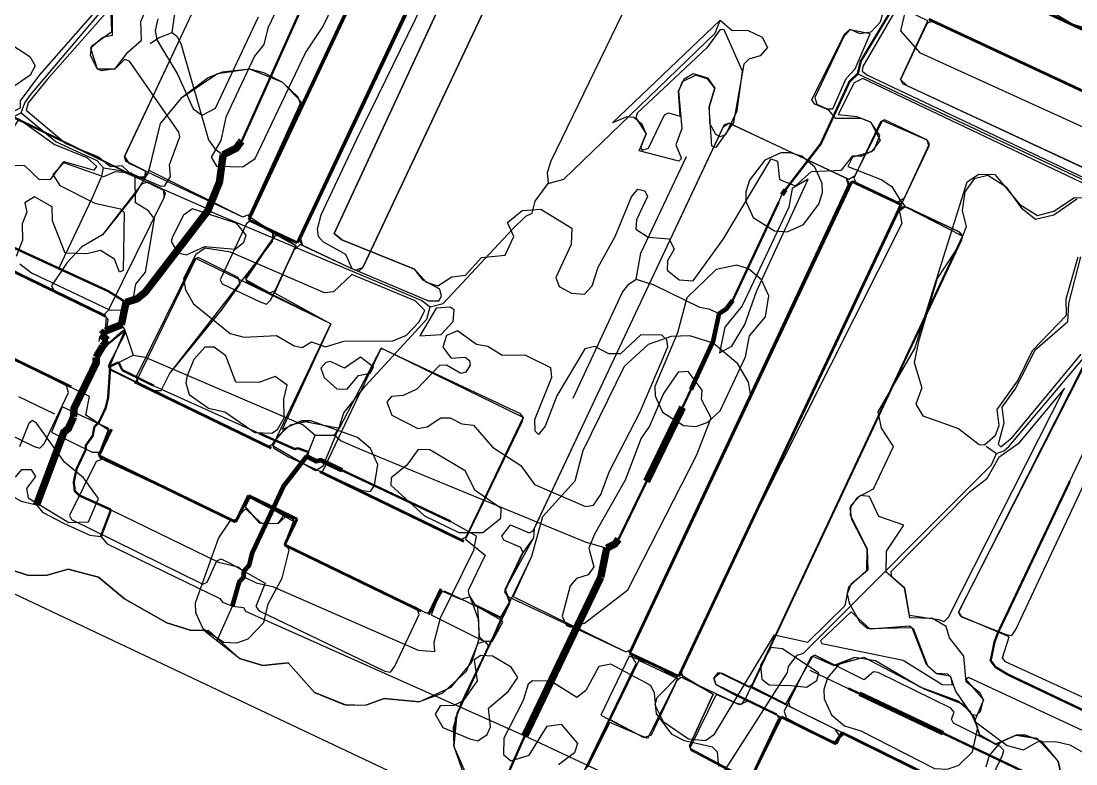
# Model space of a CAD drawing. Extents: x 1765 to 2708, y -3066 to -2278.
# Drawn here: x 2212.9 to 2440.3, y -2972.7 to -2812.7 of the extents above; entities that cross this region are included whole.
import ezdxf

# ---------------------------------------------------------------- set-up
doc = ezdxf.new("R2010")
doc.units = 0
for name, color, linetype in [('AN_AVTO_ODIN', 4, 'CONTINUOUS'), ('AN_FASAD_BEZ_PODEZDA', 2, 'CONTINUOUS'), ('AN_FASAD_S_PODEZDOM', 3, 'CONTINUOUS'), ('AN_FASAD_TOREC', 40, 'CONTINUOUS'), ('AN_KONKURENCIYA', 6, 'CONTINUOUS'), ('AN_KONTROL_CHAST', 2, 'CONTINUOUS'), ('AN_KONTROL_DA', 3, 'CONTINUOUS'), ('AN_KONTROL_NET', 1, 'CONTINUOUS'), ('AN_OSI_DOROZHKA', 1, 'CONTINUOUS'), ('AN_OSI_LESTNICA', 6, 'CONTINUOUS'), ('AN_OSI_PROEZD', 8, 'CONTINUOUS'), ('AN_OSI_TROTUAR', 30, 'CONTINUOUS'), ('AN_PESH_NIZKAYA', 2, 'CONTINUOUS'), ('AN_PESH_ODIN', 4, 'CONTINUOUS'), ('AN_PESH_VYSOKAYA', 1, 'CONTINUOUS'), ('AN_ZONA_AP', 5, 'CONTINUOUS'), ('AN_ZONA_AZH', 3, 'CONTINUOUS'), ('AN_ZONA_PP', 4, 'CONTINUOUS'), ('AN_ZONA_PZH', 2, 'CONTINUOUS'), ('AN_ZONA_PZH_TORCY', 40, 'CONTINUOUS'), ('ZEL_DEREVYA_ISPR', 94, 'CONTINUOUS'), ('ZEL_TRAVA_ISPR', 82, 'CONTINUOUS')]:
    doc.layers.add(name, color=color, linetype=linetype)

msp = doc.modelspace()

# ---------------------------------------------------------------- linework, layer by layer
at = {"layer": 'AN_AVTO_ODIN', "const_width": 0.5}
for points in [[(2260.493, -2838.53), (2277.867, -2799.835)], [(2256.456, -2841.519), (2259.326, -2840.056), (2260.2, -2838.836)], [(2260.2, -2838.836), (2260.493, -2838.53)], [(2253.306, -2853.193), (2255.681, -2847.339), (2256.456, -2841.519)], [(2253.213, -2853.495), (2253.306, -2853.193)], [(2366.29, -2872.863), (2376.237, -2851.637)], [(2235.531, -2873.287), (2237.916, -2872.535), (2239.686, -2871.096), (2253.213, -2853.495)], [(2203.683, -2857.967), (2221.066, -2865.996)], [(2221.066, -2865.996), (2231.677, -2870.869), (2235.531, -2873.287)], [(2363.351, -2875.728), (2364.929, -2874.694), (2366.29, -2872.863)], [(2357.3, -2892.067), (2362.078, -2881.659), (2363.351, -2875.728)], [(2355.482, -2895.909), (2357.3, -2892.067)], [(2347.723, -2911.885), (2355.482, -2895.909)], [(2341.689, -2924.321), (2347.723, -2911.885)], [(2463.858, -2970.908), (2458.113, -2968.931), (2425.663, -2953.523), (2422.926, -2951.882), (2421.896, -2950.503), (2422.71, -2946.483), (2423.466, -2944.466), (2438.969, -2911.814)], [(2339.129, -2926.278), (2340.91, -2925.339), (2341.689, -2924.321)], [(2337.863, -2932.508), (2339.129, -2926.278)], [(2321.493, -2966.68), (2337.863, -2932.508)], [(2391.209, -2956.469), (2393.635, -2957.617)], [(2393.635, -2957.617), (2411.628, -2966.133)], [(2317.676, -2975.267), (2321.493, -2966.68)], [(2411.628, -2966.133), (2428.713, -2974.268)]]:
    msp.add_lwpolyline(points, dxfattribs=at)
at = {"layer": 'AN_FASAD_BEZ_PODEZDA', "const_width": 0.6}
for points in [[(2272.427, -2860.456), (2320.309, -2758.858)], [(2408.528, -2812.284), (2469.954, -2840.912)], [(2354.642, -2953.886), (2402.575, -2852.217)], [(2205.455, -2882.639), (2223.757, -2891.531)], [(2229.667, -2906.337), (2242.553, -2912.577)], [(2242.553, -2912.577), (2247.705, -2915.072)], [(2247.705, -2915.072), (2259.152, -2920.615)], [(2261.919, -2914.901), (2272.407, -2919.981)], [(2269.707, -2925.553), (2293.975, -2937.311)], [(2293.975, -2937.311), (2299.127, -2939.807)], [(2388.592, -2968.444), (2376.755, -2962.611)], [(2395.508, -2968.809), (2389.799, -2965.995)], [(2402.223, -2972.118), (2395.508, -2968.809)], [(2407.623, -2974.779), (2402.223, -2972.118)]]:
    msp.add_lwpolyline(points, dxfattribs=at)
at = {"layer": 'AN_FASAD_S_PODEZDOM', "const_width": 0.6}
for points in [[(2285.388, -2805.921), (2278.364, -2820.823)], [(2442.725, -2814.976), (2428.759, -2808.468)], [(2278.364, -2820.823), (2277.087, -2823.533)], [(2277.087, -2823.533), (2275.809, -2826.244)], [(2275.809, -2826.244), (2268.807, -2841.099)], [(2268.807, -2841.099), (2267.53, -2843.808)], [(2267.53, -2843.808), (2266.252, -2846.52)], [(2266.252, -2846.52), (2262, -2855.541)], [(2391.996, -2847.229), (2389.55, -2852.418)], [(2389.55, -2852.418), (2387.981, -2855.746)], [(2387.981, -2855.746), (2386.54, -2858.803)], [(2386.54, -2858.803), (2379.825, -2873.045)], [(2228.291, -2874.89), (2203.547, -2862.867)], [(2379.825, -2873.045), (2378.325, -2876.228)], [(2231.165, -2876.286), (2228.291, -2874.89)], [(2378.325, -2876.228), (2376.815, -2879.43)], [(2376.815, -2879.43), (2370.198, -2893.466)], [(2245.122, -2894.174), (2237.375, -2890.422)], [(2260.278, -2901.514), (2245.122, -2894.174)], [(2370.198, -2893.466), (2368.652, -2896.746)], [(2368.652, -2896.746), (2367.188, -2899.851)], [(2367.188, -2899.851), (2360.655, -2913.709)], [(2266.86, -2904.702), (2260.278, -2901.514)], [(2285.096, -2913.533), (2277.348, -2909.781)], [(2300.613, -2921.048), (2285.096, -2913.533)], [(2360.655, -2913.709), (2359.15, -2916.902)], [(2359.15, -2916.902), (2357.645, -2920.094)], [(2308.361, -2924.8), (2300.613, -2921.048)], [(2357.645, -2920.094), (2351.294, -2933.566)], [(2351.294, -2933.566), (2349.727, -2936.89)], [(2349.727, -2936.89), (2348.284, -2939.951)], [(2348.284, -2939.951), (2344.065, -2948.9)], [(2389.799, -2965.995), (2388.592, -2968.444)]]:
    msp.add_lwpolyline(points, dxfattribs=at)
at = {"layer": 'AN_FASAD_TOREC', "const_width": 0.6}
for points in [[(2402.575, -2852.217), (2391.996, -2847.229)], [(2262, -2855.541), (2272.427, -2860.456)], [(2232.435, -2900.62), (2229.667, -2906.337)], [(2259.152, -2920.615), (2261.919, -2914.901)], [(2272.407, -2919.981), (2269.707, -2925.553)], [(2300.718, -2940.578), (2303.419, -2935.003)], [(2344.065, -2948.9), (2354.642, -2953.886)], [(2376.755, -2962.611), (2370.052, -2976.214)]]:
    msp.add_lwpolyline(points, dxfattribs=at)
at = {"layer": 'AN_KONKURENCIYA'}
for points in [[(2260.667, -2854.856), (2262.323, -2854.32), (2273.326, -2831.07), (2272.616, -2829.084), (2269.296, -2825.904), (2262.231, -2823.055), (2255.248, -2824.04), (2247.36, -2829.38), (2242.889, -2834.729), (2240.439, -2844.787)], [(2229.597, -2875.537), (2230.856, -2875.927), (2231.753, -2874.99), (2243.735, -2850.719), (2244.047, -2849.712), (2243.277, -2848.811), (2240.245, -2847.376), (2238.837, -2847.823), (2230.485, -2858.759), (2226.039, -2861.357), (2222.859, -2864.677), (2219.467, -2869.753), (2220.248, -2871.154)], [(2241.465, -2892.29), (2243.09, -2892.255), (2244.89, -2888.714), (2256.099, -2874.965), (2260.147, -2869.374), (2259.699, -2867.967), (2251.102, -2863.65), (2250.236, -2864.086), (2237.733, -2889.369), (2238.181, -2890.777)], [(2343.235, -2948.622), (2344.391, -2948.096), (2370.225, -2893.51), (2369.661, -2890.52), (2367.407, -2886.567), (2362.058, -2882.097), (2357.022, -2880.538), (2353.022, -2880.625), (2348.057, -2882.399), (2342.906, -2887.096), (2333.961, -2905.299), (2332.268, -2911.839), (2325.263, -2919.494), (2322.947, -2928.049), (2318.963, -2936.639)]]:
    msp.add_lwpolyline(points, close=True, dxfattribs=at)
at = {"layer": 'AN_KONTROL_CHAST'}
for points in [[(2284.927, -2866.338), (2286.583, -2865.802), (2333.458, -2766.237), (2333.01, -2764.83), (2321.891, -2759.567), (2320.886, -2759.38), (2319.994, -2760.525), (2272.911, -2860.094), (2273.556, -2860.997)], [(2462.754, -2853.991), (2464.399, -2852.955), (2469.662, -2841.835), (2469.473, -2840.839), (2409.584, -2812.701), (2408.177, -2813.148), (2402.435, -2825.279), (2402.871, -2826.145)], [(2401.675, -2851.809), (2403.32, -2850.773), (2408.738, -2839.15), (2408.135, -2838.246), (2399.037, -2833.94), (2398.171, -2834.375), (2392.389, -2846.507), (2392.824, -2847.373)], [(2368.83, -2975.583), (2369.589, -2975.942), (2370.486, -2975.047), (2376.227, -2962.917), (2375.792, -2962.05), (2362.646, -2955.623), (2362.199, -2954.215), (2363.592, -2953.101), (2369.661, -2956.138), (2370.565, -2955.535), (2415.838, -2859.007), (2403.445, -2852.688), (2402.051, -2853.802), (2354.968, -2953.371), (2362.108, -2957.719), (2357.012, -2968.835), (2357.325, -2969.828)], [(2266.524, -2871.238), (2267.68, -2870.712), (2272.183, -2861.11), (2268.505, -2858.772), (2267.512, -2859.085), (2261.292, -2868.349)], [(2425.196, -2944.85), (2426.452, -2945.073), (2427.341, -2943.803), (2458.625, -2877.092), (2459.492, -2876.657), (2484.759, -2888.45), (2485.625, -2888.015), (2488.538, -2881.949), (2488.102, -2881.083), (2455.71, -2863.732), (2453.706, -2863.566), (2414.921, -2940.069), (2415.609, -2941.055)], [(2276.356, -2909.545), (2278.001, -2908.509), (2281.173, -2900.937), (2275.374, -2898.811), (2270.891, -2899.742), (2268.193, -2902.218), (2267.237, -2904.239)], [(2264.218, -2920.813), (2268.349, -2920.974), (2269.561, -2919.197), (2262.226, -2915.437), (2261.184, -2917.377)], [(2312.668, -2946.28), (2314.293, -2946.245), (2316.238, -2941.701), (2311.259, -2938.932), (2311.647, -2945.302)], [(2347.135, -2967.047), (2348.791, -2966.511), (2354.49, -2954.381), (2346.026, -2950.479), (2339.881, -2963.202)], [(2432.74, -2987.209), (2436.185, -2982.632), (2437.388, -2976.603), (2436.458, -2972.121), (2432.949, -2967.944), (2429.416, -2966.52), (2427.416, -2966.563), (2422.956, -2968.494), (2419.494, -2966.484), (2418.241, -2962.509), (2415.764, -2959.811), (2406.681, -2956.172), (2397.054, -2950.544), (2392.536, -2949.807), (2388.072, -2951.571), (2384.021, -2949.324), (2383.155, -2949.76), (2378.319, -2959.369), (2378.632, -2960.363)]]:
    msp.add_lwpolyline(points, close=True, dxfattribs=at)
at = {"layer": 'AN_KONTROL_DA'}
for points in [[(2282.081, -2742.334), (2235.207, -2841.899), (2235.52, -2842.892), (2239.691, -2844.928), (2239.596, -2846.306), (2237.719, -2846.263), (2171.992, -2814.166)], [(2158.805, -2840.548), (2230.86, -2876.094), (2231.63, -2876.994), (2230.759, -2883.016), (2234.931, -2879.299), (2235.32, -2879.916), (2231.679, -2886.998), (2232.115, -2887.864), (2266.237, -2904.261), (2267.393, -2903.736), (2279.676, -2877.957), (2261.594, -2868.843), (2261.448, -2867.845), (2267.431, -2859.212), (2266.987, -2857.971), (2262.436, -2855.693), (2262, -2854.827), (2309.353, -2754.252)], [(2209.525, -2930.583), (2214.562, -2932.142), (2218.562, -2932.055), (2223.037, -2930.791), (2229.577, -2932.484), (2235.182, -2937.199), (2244.297, -2942.338), (2249.334, -2943.897), (2253.338, -2943.977), (2259.971, -2950.004), (2265.007, -2951.562), (2270.497, -2950.943), (2276.138, -2957.325), (2282.447, -2959.94), (2287.203, -2960.088), (2291.175, -2958.668), (2298.693, -2959.339), (2305.629, -2956.188), (2310.099, -2950.838), (2311.657, -2945.802), (2311.571, -2941.802), (2309.71, -2936.714), (2307.722, -2937.299), (2303.682, -2935.552), (2301.152, -2940.026), (2300.283, -2940.295), (2270.46, -2926.098), (2269.857, -2925.194), (2271.927, -2920.647), (2271.324, -2919.743), (2269.82, -2919.608), (2268.349, -2920.974), (2264.848, -2921.05), (2261.276, -2917.792), (2258.83, -2920.346), (2230.025, -2906.919), (2229.589, -2906.053), (2231.982, -2900.999), (2226.906, -2897.607), (2227.653, -2893.589), (2193.353, -2876.696)]]:
    msp.add_lwpolyline(points, dxfattribs=at)
for points in [[(2474.236, -2829.73), (2475.392, -2829.205), (2481.133, -2817.075), (2478.756, -2815.125), (2478.735, -2814.125), (2480.581, -2810.833), (2483.099, -2811.613), (2484.003, -2811.01), (2486.874, -2804.944), (2486.906, -2802.568), (2426.27, -2774.612), (2413.907, -2800.518), (2414.22, -2801.512)], [(2318.936, -2981.664), (2323.691, -2981.811), (2328.656, -2980.036), (2335.097, -2973.31), (2345.456, -2951.075), (2344.068, -2948.604), (2391.254, -2848.032), (2390.807, -2846.624), (2365.536, -2834.664), (2364.139, -2835.611), (2323.484, -2922.034), (2323.36, -2924.038), (2317.264, -2935.175), (2318.162, -2938.157), (2306.836, -2961.914), (2306.154, -2968.933), (2307.929, -2973.897), (2312.626, -2979.048)], [(2307.693, -2924.376), (2308.849, -2923.851), (2321.132, -2898.072), (2290.543, -2883.142), (2277.7, -2910.017)], [(2387.169, -2967.683), (2388.425, -2967.906), (2389.315, -2966.636), (2388.367, -2965.239), (2364.096, -2953.257), (2363.092, -2953.112), (2362.199, -2954.215), (2362.646, -2955.623), (2366.19, -2957.547)]]:
    msp.add_lwpolyline(points, close=True, dxfattribs=at)
at = {"layer": 'AN_KONTROL_NET'}
for points in [[(2207.383, -2831.411), (2238.73, -2846.742), (2239.96, -2845.798), (2239.691, -2844.928), (2235.52, -2842.892), (2235.207, -2841.899), (2282.485, -2741.7)], [(2333.458, -2766.237), (2286.583, -2865.802), (2285.683, -2866.571), (2284.676, -2866.26), (2273.052, -2860.841), (2271.663, -2862.122), (2267.524, -2871.216), (2279.676, -2877.957), (2269.161, -2900.696), (2273.374, -2898.854), (2281.537, -2900.429), (2290.543, -2883.142), (2320.362, -2897.172), (2321.132, -2898.072), (2320.82, -2899.08), (2308.693, -2924.355), (2312.935, -2927.765), (2309.264, -2935.348), (2309.452, -2936.345), (2310.62, -2938.32), (2316.309, -2941.116), (2318.318, -2937.654), (2317.264, -2935.175), (2321.092, -2927.088), (2320.612, -2926.098), (2316.951, -2924.552), (2316.516, -2923.685), (2318.38, -2921.227), (2322.42, -2922.974), (2323.286, -2922.539), (2364.542, -2834.977), (2365.536, -2834.664), (2391.311, -2846.78), (2392.711, -2845.999), (2398.541, -2834.117), (2408.135, -2838.246), (2408.582, -2839.653), (2402.841, -2851.784), (2403.445, -2852.688), (2415.068, -2858.106), (2415.838, -2859.007), (2415.526, -2860.014), (2370.409, -2956.039), (2377.744, -2959.799), (2383.525, -2949.502), (2388.072, -2951.571), (2394.536, -2949.764), (2407.692, -2956.65), (2415.764, -2959.811), (2418.241, -2962.509), (2419.494, -2966.484), (2422.956, -2968.494), (2427.416, -2966.563), (2431.935, -2967.299), (2436.458, -2972.121), (2437.388, -2976.603)], [(2463.006, -2854.069), (2403.883, -2826.665), (2402.435, -2825.279), (2408.332, -2812.645), (2396.45, -2806.815), (2395.17, -2805.425), (2400.206, -2795.394), (2413.459, -2801.028), (2426.764, -2774.31), (2486.906, -2802.568)], [(2047.891, -2858.828), (2317.281, -2986.118), (2381.436, -3014.915), (2485.336, -3065.614)], [(2309.305, -2975.868), (2306.154, -2968.933), (2306.524, -2962.922), (2313.378, -2948.266), (2313.69, -2947.259), (2312.92, -2946.358), (2311.346, -2946.809), (2308.808, -2952.867), (2303.657, -2957.564), (2298.693, -2959.339), (2291.175, -2958.668), (2287.203, -2960.088), (2283.203, -2960.174), (2276.138, -2957.325), (2270.497, -2950.943), (2265.007, -2951.562), (2259.971, -2950.004), (2252.337, -2943.999), (2249.334, -2943.897), (2244.297, -2942.338), (2235.182, -2937.199), (2229.577, -2932.484), (2223.037, -2930.791), (2218.562, -2932.055), (2214.562, -2932.142), (2209.525, -2930.583)], [(2369.852, -2976.561), (2357.325, -2969.828), (2357.012, -2968.835), (2362.108, -2957.719), (2356.117, -2954.43), (2355.11, -2954.118), (2354.209, -2954.888), (2347.89, -2967.281), (2339.81, -2963.787), (2335.097, -2973.31)]]:
    msp.add_lwpolyline(points, dxfattribs=at)
msp.add_lwpolyline([(2460.947, -2967.173), (2425.074, -2950.772), (2424.471, -2949.868), (2425.874, -2945.335), (2415.357, -2940.935), (2414.921, -2940.069), (2454.2, -2863.264), (2488.102, -2881.083), (2488.538, -2881.949), (2485.678, -2888.514), (2495.872, -2893.38), (2496.475, -2894.284), (2462.84, -2966.048), (2461.951, -2967.318)], close=True, dxfattribs=at)
at = {"layer": 'AN_OSI_DOROZHKA'}
for points in [[(2349.27, -2770.477), (2348.292, -2771.499), (2347.726, -2773.112), (2347.14, -2801.54), (2327.123, -2842.893), (2326.274, -2845.313), (2326.526, -2847.709)], [(2212.937, -2832.454), (2213.692, -2830.336), (2215.053, -2828.506), (2246.858, -2790.9), (2247.732, -2789.68), (2248.267, -2786.667)], [(2393.25, -2824.056), (2393.892, -2821.34), (2410.312, -2794.071), (2411.06, -2791.654)], [(2326.526, -2847.709), (2329.907, -2846.735), (2362.545, -2815.314), (2363.489, -2812.692)], [(2377.681, -2849.005), (2385.272, -2839.136), (2391.485, -2825.694), (2393.25, -2824.056)], [(2393.25, -2824.056), (2454.1, -2852.656), (2457.541, -2854.483), (2458.48, -2856.264)], [(2193.894, -2854.076), (2196.745, -2851.714), (2205.899, -2840.11), (2209.332, -2836.934), (2209.306, -2835.734), (2211.65, -2833.082), (2212.937, -2832.454)], [(2212.937, -2832.454), (2220.476, -2838.694), (2229.267, -2842.707), (2230.702, -2844.276)], [(2221.066, -2865.996), (2228.34, -2850.731), (2230.341, -2846.085), (2230.702, -2844.276)], [(2301.087, -2874.272), (2303.872, -2873.512), (2318.933, -2857.478), (2321.675, -2854.717), (2323.062, -2854.087), (2323.706, -2851.472), (2326.526, -2847.709)], [(2376.905, -2850.122), (2377.681, -2849.005)], [(2253.213, -2853.495), (2299.256, -2872.911), (2301.087, -2874.272)], [(2423.132, -2905.853), (2424.722, -2905.318), (2425.9, -2904.292), (2441.899, -2885.337), (2454.051, -2859.661), (2457.319, -2858.09), (2458.48, -2856.264)], [(2287.147, -2891.282), (2300.343, -2876.889), (2301.087, -2874.272)], [(2230.28, -2880.304), (2231.506, -2881.478)], [(2229.083, -2885.133), (2230.532, -2882.7)], [(2233.91, -2886.229), (2234.746, -2887.912)], [(2216.263, -2916.926), (2222.129, -2901.291), (2223.111, -2900.47), (2224.258, -2897.944)], [(2272.529, -2904.705), (2274.848, -2905.555)], [(2420.898, -2904.3), (2423.132, -2905.853)], [(2274.468, -2906.464), (2276.492, -2907.521), (2277.487, -2907.299), (2282.137, -2909.5)], [(2359.075, -2983.477), (2360.513, -2980.544), (2378.128, -2953.05), (2378.3, -2951.745), (2380.148, -2949.304), (2381.54, -2948.874), (2422.084, -2908.277), (2423.132, -2905.853)], [(2282.137, -2909.5), (2305.487, -2920.501)], [(2207.455, -2912.114), (2207.668, -2912.71), (2209.298, -2914.075), (2212.944, -2916.097), (2216.263, -2916.926)], [(2216.263, -2916.926), (2217.498, -2918.5), (2222.052, -2920.903), (2227.711, -2923.482), (2230.117, -2923.73)], [(2230.117, -2923.73), (2232.294, -2917.98)], [(2298.483, -2948.267), (2302.09, -2948.489), (2301.947, -2946.491), (2303.334, -2941.259), (2310.524, -2926.696), (2311.059, -2923.683), (2305.487, -2920.501)], [(2230.117, -2923.73), (2231.452, -2925.302), (2255.719, -2937.085), (2256.337, -2937.872), (2258.456, -2938.726)], [(2258.456, -2938.726), (2260.865, -2939.075), (2261.282, -2939.866), (2321.493, -2966.68)], [(2321.493, -2966.68), (2355.455, -2982.655), (2359.075, -2983.477)]]:
    msp.add_lwpolyline(points, dxfattribs=at)
at = {"layer": 'AN_OSI_LESTNICA'}
msp.add_lwpolyline([(2230.702, -2844.276), (2234.317, -2844.899), (2253.306, -2853.193)], dxfattribs=at)
at = {"layer": 'AN_OSI_PROEZD'}
for points in [[(2260.493, -2838.53), (2277.867, -2799.835)], [(2245.481, -2815.142), (2246.264, -2809.722)], [(2240.73, -2817.546), (2242.504, -2816.307), (2245.481, -2815.142)], [(2245.481, -2815.142), (2246.498, -2815.92), (2247.332, -2817.503), (2253.284, -2838.286), (2254.728, -2840.255), (2256.456, -2841.519)], [(2256.456, -2841.519), (2259.326, -2840.056), (2260.2, -2838.836)], [(2260.2, -2838.836), (2260.493, -2838.53)], [(2253.306, -2853.193), (2255.681, -2847.339), (2256.456, -2841.519)], [(2345.481, -2868.31), (2346.46, -2862.686), (2356.316, -2841.862)], [(2376.237, -2851.637), (2376.905, -2850.122)], [(2366.29, -2872.863), (2376.237, -2851.637)], [(2235.531, -2873.287), (2237.916, -2872.535), (2239.686, -2871.096), (2253.213, -2853.495)], [(2253.213, -2853.495), (2253.306, -2853.193)], [(2203.683, -2857.967), (2221.066, -2865.996)], [(2221.066, -2865.996), (2231.677, -2870.869), (2235.531, -2873.287)], [(2331.927, -2893.916), (2342.539, -2871.075), (2343.903, -2869.345), (2345.481, -2868.31)], [(2345.481, -2868.31), (2349.309, -2869.528), (2359.118, -2874.319), (2361.127, -2874.676), (2363.351, -2875.728)], [(2234.535, -2878.111), (2235.531, -2873.287)], [(2363.351, -2875.728), (2364.929, -2874.694), (2366.29, -2872.863)], [(2438.969, -2911.814), (2455.142, -2877.747), (2457.256, -2873.699), (2458.534, -2872.671), (2462.55, -2873.285), (2497.123, -2889.747), (2501.66, -2891.35)], [(2357.3, -2892.067), (2362.078, -2881.659), (2363.351, -2875.728)], [(2231.063, -2879.487), (2234.535, -2878.111)], [(2234.535, -2878.111), (2235.261, -2879.296), (2237.077, -2884.66)], [(2229.71, -2881.717), (2229.888, -2880.713), (2230.28, -2880.304)], [(2230.28, -2880.304), (2231.063, -2879.487)], [(2233.91, -2886.229), (2237.077, -2884.66)], [(2237.077, -2884.66), (2239.688, -2885.104), (2273.721, -2899.676), (2276.271, -2901.922)], [(2233.91, -2886.229), (2232.127, -2887.068), (2231.674, -2893.881), (2231.121, -2896.094), (2229.686, -2899.127), (2228.707, -2900.149), (2228.349, -2902.057), (2226.892, -2904.09), (2226.909, -2904.89), (2224.9, -2909.136), (2224.262, -2912.051), (2224.503, -2913.947), (2225.525, -2914.925), (2232.294, -2917.98)], [(2280.473, -2901.932), (2281.347, -2900.712), (2282.469, -2897.086), (2287.147, -2891.282)], [(2212.357, -2893.598), (2220.142, -2897.332)], [(2355.482, -2895.909), (2357.3, -2892.067)], [(2347.723, -2911.885), (2355.482, -2895.909)], [(2274.848, -2905.555), (2276.271, -2901.922)], [(2276.271, -2901.922), (2280.473, -2901.932)], [(2280.473, -2901.932), (2281.899, -2903.101), (2286.345, -2905.107), (2334.497, -2924.877), (2339.129, -2926.278)], [(2260.896, -2931.27), (2262.068, -2929.944), (2262.712, -2927.328), (2269.504, -2912.874), (2274.468, -2906.464)], [(2274.468, -2906.464), (2274.848, -2905.555)], [(2341.689, -2924.321), (2347.723, -2911.885)], [(2463.858, -2970.908), (2458.113, -2968.931), (2425.663, -2953.523), (2422.926, -2951.882), (2421.896, -2950.503), (2422.71, -2946.483), (2423.466, -2944.466), (2438.969, -2911.814)], [(2232.294, -2917.98), (2255.451, -2929.286), (2259.675, -2930.296), (2260.896, -2931.27)], [(2339.129, -2926.278), (2340.91, -2925.339), (2341.689, -2924.321)], [(2337.863, -2932.508), (2339.129, -2926.278)], [(2258.456, -2938.726), (2259.944, -2933.491), (2260.922, -2932.47)], [(2260.922, -2932.47), (2260.896, -2931.27)], [(2260.922, -2932.47), (2263.551, -2933.714), (2267.07, -2934.538), (2298.483, -2948.267)], [(2321.493, -2966.68), (2337.863, -2932.508)], [(2255.118, -2946.302), (2258.456, -2938.726)], [(2382.92, -2952.546), (2391.209, -2956.469)], [(2391.209, -2956.469), (2393.635, -2957.617)], [(2393.635, -2957.617), (2411.628, -2966.133)], [(2317.676, -2975.267), (2321.493, -2966.68)], [(2411.628, -2966.133), (2428.713, -2974.268)]]:
    msp.add_lwpolyline(points, dxfattribs=at)
at = {"layer": 'AN_OSI_TROTUAR'}
for points in [[(2230.532, -2882.7), (2231.506, -2881.478)], [(2224.258, -2897.944), (2224.319, -2896.141), (2229.109, -2886.333), (2229.083, -2885.133)], [(2234.746, -2887.912), (2241.522, -2891.267)], [(2241.522, -2891.267), (2264.155, -2901.484)], [(2264.155, -2901.484), (2271.933, -2904.918), (2272.529, -2904.705)]]:
    msp.add_lwpolyline(points, dxfattribs=at)
at = {"layer": 'AN_PESH_NIZKAYA', "const_width": 1}
for points in [[(2376.905, -2850.122), (2377.681, -2849.005)], [(2363.351, -2875.728), (2364.929, -2874.694), (2366.29, -2872.863)], [(2357.3, -2892.067), (2362.078, -2881.659), (2363.351, -2875.728)], [(2260.896, -2931.27), (2262.068, -2929.944), (2262.712, -2927.328), (2269.504, -2912.874), (2274.468, -2906.464)], [(2274.468, -2906.464), (2276.492, -2907.521), (2277.487, -2907.299), (2282.137, -2909.5)], [(2258.456, -2938.726), (2259.944, -2933.491), (2260.922, -2932.47)], [(2260.922, -2932.47), (2260.896, -2931.27)], [(2393.635, -2957.617), (2411.628, -2966.133)]]:
    msp.add_lwpolyline(points, dxfattribs=at)
at = {"layer": 'AN_PESH_ODIN', "const_width": 0.5}
for points in [[(2393.25, -2824.056), (2393.892, -2821.34), (2410.312, -2794.071), (2411.06, -2791.654)], [(2377.681, -2849.005), (2385.272, -2839.136), (2391.485, -2825.694), (2393.25, -2824.056)], [(2233.91, -2886.229), (2232.127, -2887.068), (2231.674, -2893.881), (2231.121, -2896.094), (2229.686, -2899.127), (2228.707, -2900.149), (2228.349, -2902.057), (2226.892, -2904.09), (2226.909, -2904.89), (2224.9, -2909.136), (2224.262, -2912.051), (2224.503, -2913.947), (2225.525, -2914.925), (2232.294, -2917.98)], [(2233.91, -2886.229), (2234.746, -2887.912)], [(2234.746, -2887.912), (2241.522, -2891.267)], [(2264.155, -2901.484), (2271.933, -2904.918), (2272.529, -2904.705)], [(2272.529, -2904.705), (2274.848, -2905.555)], [(2274.468, -2906.464), (2274.848, -2905.555)], [(2282.137, -2909.5), (2305.487, -2920.501)], [(2230.117, -2923.73), (2232.294, -2917.98)]]:
    msp.add_lwpolyline(points, dxfattribs=at)
at = {"layer": 'AN_PESH_VYSOKAYA', "const_width": 1.6}
for points in [[(2256.456, -2841.519), (2259.326, -2840.056), (2260.2, -2838.836)], [(2260.2, -2838.836), (2260.493, -2838.53)], [(2253.306, -2853.193), (2255.681, -2847.339), (2256.456, -2841.519)], [(2235.531, -2873.287), (2237.916, -2872.535), (2239.686, -2871.096), (2253.213, -2853.495)], [(2253.213, -2853.495), (2253.306, -2853.193)], [(2234.535, -2878.111), (2235.531, -2873.287)], [(2231.063, -2879.487), (2234.535, -2878.111)], [(2230.28, -2880.304), (2231.063, -2879.487)], [(2230.28, -2880.304), (2231.506, -2881.478)], [(2229.083, -2885.133), (2230.532, -2882.7)], [(2230.532, -2882.7), (2231.506, -2881.478)], [(2224.258, -2897.944), (2224.319, -2896.141), (2229.109, -2886.333), (2229.083, -2885.133)], [(2347.723, -2911.885), (2355.482, -2895.909)], [(2216.263, -2916.926), (2222.129, -2901.291), (2223.111, -2900.47), (2224.258, -2897.944)], [(2339.129, -2926.278), (2340.91, -2925.339), (2341.689, -2924.321)], [(2337.863, -2932.508), (2339.129, -2926.278)], [(2321.493, -2966.68), (2337.863, -2932.508)]]:
    msp.add_lwpolyline(points, dxfattribs=at)
at = {"layer": 'AN_ZONA_AP'}
for points in [[(2241.465, -2892.29), (2243.09, -2892.255), (2244.89, -2888.714), (2267.119, -2860.219), (2267.243, -2858.215), (2262, -2854.827), (2273.305, -2830.07), (2269.296, -2825.904), (2265.249, -2823.824), (2262.231, -2823.055), (2256.241, -2823.685), (2253.266, -2824.916), (2247.36, -2829.38), (2242.889, -2834.729), (2240.283, -2845.291), (2237.547, -2849.852), (2230.485, -2858.759), (2226.039, -2861.357), (2222.859, -2864.677), (2219.467, -2869.753), (2220.248, -2871.154), (2231.286, -2876.501), (2230.759, -2883.016), (2235.184, -2879.419), (2231.857, -2887.495)], [(2318.936, -2981.664), (2323.691, -2981.811), (2326.673, -2980.913), (2330.627, -2978.659), (2333.807, -2975.339), (2345.456, -2951.075), (2344.068, -2948.604), (2370.225, -2893.51), (2369.661, -2890.52), (2367.407, -2886.567), (2362.058, -2882.097), (2357.022, -2880.538), (2353.022, -2880.625), (2348.057, -2882.399), (2342.906, -2887.096), (2333.961, -2905.299), (2332.268, -2911.839), (2325.263, -2919.494), (2322.947, -2928.049), (2307.626, -2959.896), (2306.068, -2964.933), (2306.154, -2968.933), (2307.929, -2973.897), (2312.626, -2979.048)]]:
    msp.add_lwpolyline(points, close=True, dxfattribs=at)
msp.add_lwpolyline([(2209.525, -2930.583), (2214.562, -2932.142), (2218.562, -2932.055), (2223.037, -2930.791), (2229.577, -2932.484), (2235.182, -2937.199), (2244.297, -2942.338), (2249.334, -2943.897), (2253.338, -2943.977), (2259.971, -2950.004), (2265.007, -2951.562), (2270.497, -2950.943), (2276.138, -2957.325), (2282.447, -2959.94), (2287.203, -2960.088), (2291.175, -2958.668), (2298.693, -2959.339), (2305.629, -2956.188), (2310.099, -2950.838), (2311.657, -2945.802), (2311.571, -2941.802), (2309.71, -2936.714), (2307.722, -2937.299), (2303.682, -2935.552), (2301.152, -2940.026), (2300.283, -2940.295), (2270.46, -2926.098), (2269.857, -2925.194), (2271.927, -2920.647), (2271.324, -2919.743), (2269.82, -2919.608), (2268.349, -2920.974), (2264.848, -2921.05), (2261.276, -2917.792), (2258.83, -2920.346), (2230.025, -2906.919), (2229.589, -2906.053), (2231.982, -2900.999), (2226.906, -2897.607), (2227.653, -2893.589), (2193.353, -2876.696)], dxfattribs=at)
at = {"layer": 'AN_ZONA_AZH'}
for points in [[(2260.667, -2854.856), (2262.323, -2854.32), (2266.639, -2845.722), (2309.353, -2754.252), (2308.75, -2753.347), (2283.478, -2741.387), (2282.081, -2742.334), (2235.207, -2841.899), (2236.154, -2843.296)], [(2474.236, -2829.73), (2475.392, -2829.205), (2481.133, -2817.075), (2478.756, -2815.125), (2478.735, -2814.125), (2480.581, -2810.833), (2483.099, -2811.613), (2484.003, -2811.01), (2486.874, -2804.944), (2486.906, -2802.568), (2426.27, -2774.612), (2413.907, -2800.518), (2414.22, -2801.512)], [(2229.597, -2875.537), (2230.856, -2875.927), (2231.753, -2874.99), (2243.735, -2850.719), (2243.703, -2849.219), (2171.495, -2814.343), (2159.116, -2839.541), (2159.149, -2841.041)], [(2343.235, -2948.622), (2344.391, -2948.096), (2391.41, -2847.528), (2390.807, -2846.624), (2365.536, -2834.664), (2364.139, -2835.611), (2323.484, -2922.034), (2323.36, -2924.038), (2321.133, -2927.088), (2317.108, -2935.679), (2317.711, -2936.583)], [(2266.237, -2904.261), (2267.393, -2903.736), (2279.676, -2877.957), (2250.605, -2863.828), (2237.755, -2890.369)], [(2307.693, -2924.376), (2308.849, -2923.851), (2321.132, -2898.072), (2290.543, -2883.142), (2277.7, -2910.017)], [(2387.169, -2967.683), (2388.425, -2967.906), (2389.315, -2966.636), (2388.367, -2965.239), (2364.096, -2953.257), (2363.092, -2953.112), (2362.199, -2954.215), (2362.646, -2955.623), (2366.19, -2957.547)]]:
    msp.add_lwpolyline(points, close=True, dxfattribs=at)
at = {"layer": 'AN_ZONA_PP'}
for points in [[(2375.292, -2857.882), (2378.048, -2858.072), (2381.515, -2856.497), (2384.84, -2852.173), (2385.62, -2849.654), (2385.577, -2847.654), (2384.001, -2844.187), (2381.198, -2841.829), (2378.68, -2841.05), (2376.68, -2841.093), (2373.212, -2842.669), (2369.887, -2846.993), (2369.108, -2849.511), (2369.151, -2851.511), (2370.727, -2854.979)], [(2425.196, -2944.85), (2426.452, -2945.073), (2427.341, -2943.803), (2458.625, -2877.092), (2459.492, -2876.657), (2484.759, -2888.45), (2485.625, -2888.015), (2488.538, -2881.949), (2488.102, -2881.083), (2455.71, -2863.732), (2453.706, -2863.566), (2414.921, -2940.069), (2415.609, -2941.055)], [(2355.688, -2899.827), (2358.443, -2900.018), (2360.925, -2899.13), (2363.623, -2896.654), (2369.042, -2885.031), (2369.945, -2880.509), (2373.358, -2876.433), (2374.094, -2871.915), (2372.519, -2868.447), (2369.716, -2866.09), (2367.198, -2865.31), (2362.716, -2866.241), (2356.427, -2872.297), (2354.422, -2879.844), (2349.504, -2891.456), (2349.547, -2893.456), (2351.123, -2896.924)], [(2286.454, -2913.83), (2288.209, -2914.042), (2289.099, -2912.772), (2289.835, -2908.254), (2288.259, -2904.786), (2285.457, -2902.428), (2275.374, -2898.811), (2273.374, -2898.854), (2269.906, -2900.43), (2267.059, -2903.743), (2267.372, -2904.737), (2270.539, -2906.586)], [(2256.644, -2946.49), (2259.399, -2946.681), (2261.881, -2945.794), (2265.224, -2942.303), (2266.138, -2938.281), (2269.186, -2932.712), (2270.723, -2926.676), (2269.857, -2925.194), (2271.927, -2920.647), (2262.726, -2915.426), (2261.732, -2915.739), (2259.696, -2919.911), (2257.834, -2920.534), (2255.491, -2924.003), (2250.46, -2938.119), (2250.503, -2940.12), (2252.078, -2943.587)], [(2409.811, -2973.697), (2412.567, -2973.888), (2415.049, -2973), (2417.989, -2970.143), (2419.128, -2964.991), (2417.552, -2961.523), (2414.75, -2959.166), (2406.681, -2956.172), (2397.054, -2950.544), (2392.536, -2949.807), (2389.068, -2951.383), (2386.711, -2954.186), (2385.932, -2956.704), (2385.975, -2958.704), (2387.551, -2962.172), (2390.353, -2964.529), (2393.878, -2965.62)]]:
    msp.add_lwpolyline(points, close=True, dxfattribs=at)
msp.add_lwpolyline([(2437.388, -2976.603), (2436.458, -2972.121), (2431.935, -2967.299), (2427.416, -2966.563), (2423.948, -2968.139), (2421.591, -2970.941), (2420.812, -2973.459)], dxfattribs=at)
at = {"layer": 'AN_ZONA_PZH'}
for points in [[(2284.927, -2866.338), (2286.583, -2865.802), (2333.458, -2766.237), (2333.01, -2764.83), (2321.891, -2759.567), (2320.887, -2759.422), (2319.994, -2760.525), (2273.109, -2859.589), (2273.556, -2860.997)], [(2462.754, -2853.991), (2464.399, -2852.955), (2469.662, -2841.835), (2469.348, -2840.842), (2409.584, -2812.701), (2408.177, -2813.148), (2402.435, -2825.279), (2402.871, -2826.145)], [(2366.985, -2959.614), (2368.24, -2959.837), (2369.13, -2958.568), (2415.526, -2860.014), (2415.838, -2859.007), (2415.068, -2858.106), (2403.948, -2852.844), (2402.945, -2852.699), (2402.051, -2853.802), (2355.166, -2952.866), (2355.613, -2954.274)], [(2291.297, -2952.745), (2292.552, -2952.968), (2293.442, -2951.698), (2298.705, -2940.579), (2298.257, -2939.171), (2270.46, -2926.098), (2269.857, -2925.194), (2271.749, -2920.15), (2262.726, -2915.426), (2261.732, -2915.739), (2259.696, -2919.911), (2258.83, -2920.346), (2230.53, -2907.117), (2229.122, -2907.564), (2223.37, -2919.195), (2223.806, -2920.061), (2252.121, -2933.998), (2252.987, -2933.563), (2255.14, -2929.014), (2256.006, -2928.578), (2258.028, -2929.535), (2265.541, -2933.792), (2263.482, -2938.839), (2264.252, -2939.739)], [(2417.506, -2982.535), (2418.748, -2982.133), (2421.076, -2977.956), (2424.425, -2970.88), (2424.736, -2969.873), (2423.966, -2968.972), (2413.853, -2963.98), (2413.418, -2963.113), (2414.052, -2961.599), (2413.282, -2960.698), (2397.608, -2953.033), (2396.605, -2952.888), (2394.641, -2954.598), (2384.021, -2949.324), (2383.155, -2949.76), (2377.362, -2961.391), (2377.809, -2962.799), (2387.932, -2968.25), (2390.389, -2966.196), (2407.074, -2974.34), (2407.646, -2977.662)]]:
    msp.add_lwpolyline(points, close=True, dxfattribs=at)
msp.add_lwpolyline([(2187.145, -2890.378), (2215.712, -2904.352), (2216.971, -2904.742), (2217.868, -2903.805), (2223.131, -2892.686), (2222.683, -2891.278), (2193.353, -2876.696)], dxfattribs=at)
at = {"layer": 'AN_ZONA_PZH_TORCY'}
for points in [[(2401.675, -2851.809), (2403.32, -2850.773), (2408.738, -2839.15), (2408.135, -2838.246), (2399.037, -2833.94), (2398.171, -2834.375), (2392.389, -2846.507), (2392.824, -2847.373)], [(2264.567, -2873.281), (2265.826, -2873.671), (2266.723, -2872.734), (2272.141, -2861.111), (2262.437, -2855.734), (2261.533, -2856.338), (2255.791, -2868.468), (2256.227, -2869.334)], [(2228.245, -2905.582), (2229.87, -2905.547), (2231.804, -2900.503), (2221.781, -2895.8), (2219.481, -2901.269)], [(2312.668, -2946.28), (2314.421, -2946.368), (2316.749, -2942.19), (2316.313, -2941.324), (2304.182, -2935.541), (2303.188, -2935.855), (2301.291, -2940.648)], [(2347.135, -2967.047), (2348.791, -2966.511), (2354.365, -2954.384), (2349.552, -2951.57), (2344.005, -2949.522), (2337.86, -2962.245)], [(2368.83, -2975.583), (2370.486, -2975.047), (2376.227, -2962.917), (2375.792, -2962.05), (2369.726, -2959.138), (2367.744, -2960.015), (2362.693, -2957.789), (2357.023, -2969.335)]]:
    msp.add_lwpolyline(points, close=True, dxfattribs=at)
at = {"layer": 'ZEL_DEREVYA_ISPR'}
for points in [[(2326.785, -2758.377), (2280.421, -2858.431), (2282.035, -2859.813), (2297.68, -2866.145), (2300.241, -2868.925), (2302.759, -2869.704), (2305.72, -2867.806), (2308.713, -2867.408), (2312.134, -2863.665), (2317.25, -2863.138), (2319.122, -2859.095), (2317.724, -2856.124), (2320.918, -2853.47), (2324.915, -2853.217), (2331.59, -2857.325), (2331.499, -2860.829), (2328.151, -2867.905), (2328.86, -2869.891), (2331.56, -2871.333), (2334.315, -2871.524), (2336.027, -2869.736), (2337.274, -2865.707), (2340.968, -2859.124), (2344.451, -2850.544), (2345.833, -2848.93), (2347.341, -2849.231), (2347.951, -2850.468), (2345.559, -2855.523), (2345.435, -2857.526), (2348.057, -2859.221), (2352.568, -2859.623), (2353.7, -2861.85), (2352.254, -2864.383), (2352.13, -2866.386), (2354.759, -2868.414), (2357.766, -2868.683), (2364.324, -2859.62), (2374.582, -2842.389), (2375.968, -2842.859), (2376.388, -2846.852), (2379.835, -2848.195), (2383.271, -2845.119), (2389.767, -2844.812), (2392.203, -2841.758), (2394.203, -2841.715), (2396.801, -2840.408), (2398.028, -2837.38), (2396.048, -2834.505), (2394.03, -2833.714), (2388.526, -2833.667), (2386.986, -2831.866), (2383.957, -2830.597), (2383.354, -2829.693), (2390.385, -2815.534), (2391.612, -2814.423), (2393.634, -2815.38), (2396.127, -2814.993), (2398.165, -2812.864), (2399.131, -2809.342)], [(2431.506, -2808.559), (2439.615, -2813.386), (2451.191, -2816.638)], [(2242.403, -2812.228), (2241.791, -2814.742), (2242.167, -2816.735), (2246.663, -2824.142), (2249.992, -2831.574), (2251.939, -2832.949), (2254.825, -2831.469), (2264.071, -2811.76)], [(2212.611, -2865.024), (2215.154, -2866.928), (2232.086, -2874.983), (2235.587, -2874.908), (2237.189, -2871.871), (2237.635, -2869.361), (2239.747, -2866.814), (2241.666, -2855.266), (2240.378, -2853.543), (2237.59, -2851.852), (2237.471, -2846.352), (2236.701, -2845.452), (2233.194, -2845.194), (2230.715, -2846.248), (2222.146, -2843.265), (2219.782, -2845.734), (2221.251, -2848.12), (2228.838, -2851.958), (2234.367, -2853.173), (2235.133, -2853.906), (2234.903, -2866.418), (2234.161, -2866.809), (2233.016, -2863.957), (2230.057, -2862.104), (2227.072, -2862.835), (2222.441, -2862.685), (2219.664, -2855.741), (2219.6, -2852.741), (2215.801, -2850.572), (2213.744, -2851.867), (2214.121, -2853.86), (2213.175, -2856.382), (2213.251, -2859.882), (2211.826, -2863.415)], [(2440.429, -2851.055), (2435.5, -2854.496), (2431.518, -2855.416), (2428.719, -2853.226), (2425.367, -2848.546), (2421.309, -2845.965), (2418.323, -2846.697), (2416.299, -2849.492), (2415.719, -2853.506), (2416.628, -2856.989), (2415.047, -2861.025), (2410.365, -2868.13), (2406.323, -2881.724), (2405.42, -2886.246), (2407.039, -2891.714), (2405.781, -2895.243), (2407.294, -2897.712), (2414.982, -2900.464), (2419.435, -2903.953), (2420.562, -2904.012), (2422.934, -2901.876), (2423.724, -2899.858), (2423.315, -2896.365), (2427.685, -2890.267), (2430.879, -2883.695), (2438.217, -2876.032), (2438.141, -2872.532), (2440.78, -2863.47)], [(2211.727, -2910.942), (2213.068, -2909.329), (2215.068, -2909.285), (2216.019, -2910.849), (2214.073, -2913.392), (2214.45, -2915.385), (2223.194, -2920.699), (2227.444, -2920.607), (2229.628, -2915.558), (2226.364, -2911.126), (2222.288, -2907.712), (2216.271, -2899.338), (2215.341, -2898.774), (2214.604, -2899.374), (2212.587, -2904.42)], [(2363.276, -2973.202), (2363.045, -2970.205), (2361.938, -2969.145), (2355.905, -2967.775), (2353.249, -2966.415), (2349.86, -2961.985), (2349.43, -2957.492), (2348.644, -2955.883), (2340.04, -2951.275), (2337.424, -2951.749), (2334.66, -2956.936), (2332.691, -2958.438), (2327.112, -2954.89), (2323.108, -2954.809), (2322.207, -2955.579), (2321.116, -2959.105), (2316.956, -2967.199), (2316.865, -2970.703), (2318.479, -2972.085), (2322.454, -2970.832), (2326.321, -2964.578), (2329.314, -2964.18), (2332.822, -2968.357), (2332.199, -2970.371), (2328.753, -2972.947)]]:
    msp.add_lwpolyline(points, dxfattribs=at)
for points in [[(2255.054, -2843.971), (2260.684, -2844.1), (2263.397, -2842.29), (2274.245, -2819.544), (2277.959, -2813.961), (2281.308, -2806.885), (2281.566, -2803.377), (2279.367, -2801.924), (2277.206, -2798.386), (2275.206, -2798.429), (2271.866, -2802.086), (2266.125, -2814.216), (2265.201, -2817.738), (2263.255, -2820.282), (2257.035, -2833.423), (2255.977, -2838.448), (2253.885, -2841.995)], [(2229.338, -2823.015), (2233.215, -2823.015), (2235.888, -2819.372), (2238.834, -2816.807), (2238.747, -2812.807), (2241.129, -2807.253), (2239.276, -2802.54), (2236.886, -2803.842), (2232.548, -2811.44), (2232.559, -2815.817), (2230.567, -2816.235), (2227.865, -2818.545)], [(2354.708, -2842.902), (2346.154, -2840.627), (2347.659, -2836.968), (2346.783, -2834.985), (2344.998, -2833.44), (2343.495, -2833.306), (2340.397, -2834.623), (2363.556, -2812.528), (2366.103, -2814.641), (2369.607, -2814.732), (2372.64, -2816.167), (2373.772, -2818.394), (2372.226, -2820.178), (2369.74, -2820.899), (2368.68, -2822.006), (2366.45, -2834.561), (2362.647, -2839.895), (2361.767, -2839.664), (2361.208, -2831.172), (2362.455, -2827.143), (2360.953, -2825.174), (2358.308, -2824.314), (2355.422, -2825.794), (2354.632, -2827.812), (2355.305, -2835.802), (2354.047, -2839.331), (2355.279, -2842.306)], [(2246.703, -2862.661), (2248.587, -2863.037), (2252.551, -2861.284), (2259.066, -2861.81), (2260.952, -2860.352), (2261.42, -2858.841), (2259.447, -2856.299), (2249.875, -2853.171), (2247.903, -2854.506), (2245.586, -2859.183), (2245.274, -2860.191)], [(2334.554, -2917.293), (2336.298, -2917.005), (2337.833, -2914.72), (2339.725, -2909.677), (2346.289, -2897.029), (2352.32, -2882.891), (2352.121, -2881.394), (2351.014, -2880.334), (2346.51, -2880.265), (2342.097, -2884.362), (2339.596, -2884.417), (2336.56, -2882.815), (2334.444, -2883.277), (2328.368, -2893.414), (2325.842, -2899.972), (2324.463, -2901.752), (2323.697, -2901.019), (2323.643, -2898.518), (2327.282, -2889.435), (2327.072, -2887.439), (2321.592, -2884.639), (2316.591, -2884.747), (2313.548, -2882.812), (2311.037, -2882.366), (2306.972, -2879.452), (2304.575, -2880.421), (2303.796, -2882.939), (2305.598, -2885.318), (2308.595, -2885.086), (2309.528, -2885.817), (2309.716, -2886.813), (2308.79, -2888.334), (2307.67, -2888.608), (2304.63, -2886.84), (2303.13, -2886.872), (2298.238, -2891.98), (2295.267, -2893.378), (2292.77, -2893.599), (2291.71, -2894.706), (2292.857, -2897.599), (2298.422, -2900.481), (2300.415, -2900.104), (2303.375, -2898.206), (2305.375, -2898.163), (2307.904, -2899.442), (2310.412, -2899.721), (2314.516, -2904.469), (2320.606, -2908.464), (2323.57, -2912.527)], [(2263.297, -2901.323), (2266.927, -2901.495), (2268.161, -2900.718), (2269.607, -2898.185), (2269.521, -2894.185), (2270.289, -2891.167), (2267.664, -2889.306), (2264.189, -2890.548), (2259.185, -2890.489), (2257.062, -2884.824), (2254.52, -2882.92), (2252.519, -2882.963), (2250.158, -2885.599), (2248.734, -2889.131), (2248.433, -2890.638), (2249.154, -2893.124), (2253.304, -2896.119), (2256.822, -2896.877)], [(2330.479, -2942.894), (2331.363, -2943.292), (2334.346, -2942.394), (2343.696, -2935.23), (2358.495, -2906.27), (2361.656, -2898.197), (2359.569, -2894.24), (2359.692, -2892.237), (2356.687, -2888.216), (2354.564, -2888.345), (2351.369, -2892.917), (2348.354, -2899.986), (2346.574, -2902.525), (2343.102, -2911.605), (2336.517, -2923.253), (2335.248, -2926.282), (2336.335, -2930.261), (2335.122, -2932.038), (2332.637, -2932.759), (2331.254, -2934.373), (2329.561, -2940.913)], [(2307.285, -2922.884), (2312.412, -2922.857), (2316.349, -2919.812), (2316.386, -2917.685), (2310.799, -2913.804), (2308.624, -2909.599), (2301.023, -2905.094), (2298.519, -2904.981), (2296.091, -2908.369), (2292.647, -2911.069), (2292.599, -2912.696), (2299.829, -2919.294)], [(2417.688, -2962.021), (2418.819, -2962.246), (2419.719, -2961.477), (2420.332, -2958.962), (2419.633, -2957.476), (2416.578, -2955.041), (2416.126, -2949.548), (2413.04, -2945.613), (2412.319, -2943.127), (2409.364, -2941.44), (2404.484, -2941.295), (2403.301, -2934.817), (2399.392, -2931.4), (2399.462, -2926.896), (2403.176, -2921.313), (2397.758, -2919.429), (2395.788, -2915.094), (2393.784, -2914.929), (2391.745, -2917.057), (2391.622, -2919.061), (2395.284, -2926.486), (2395.381, -2930.986), (2391.779, -2934.066), (2390.989, -2936.084), (2391.366, -2938.077), (2393.619, -2942.03), (2395.403, -2943.576), (2404.904, -2943.37), (2407.992, -2951.224), (2410.12, -2953.263), (2413.132, -2953.74), (2414.288, -2957.092)], [(2378.91, -2955.855), (2382.169, -2956.201), (2384.388, -2954.736), (2384.856, -2953.225), (2376.988, -2947.976), (2374.481, -2947.696), (2372.312, -2951.495), (2372.544, -2954.492), (2374.154, -2955.708)], [(2309.622, -2967.357), (2311.381, -2967.736), (2313.353, -2966.401), (2314.068, -2964.76), (2313.648, -2960.767), (2317.906, -2957.173), (2320.008, -2954.126), (2318.543, -2951.906), (2314.489, -2949.493), (2311.985, -2949.38), (2310.588, -2950.327), (2311.185, -2954.817), (2308.193, -2959.134), (2306.215, -2960.177), (2303.215, -2960.242), (2302.169, -2962.015), (2303.816, -2964.898)]]:
    msp.add_lwpolyline(points, close=True, dxfattribs=at)
at = {"layer": 'ZEL_TRAVA_ISPR'}
for points in [[(2300.705, -2873), (2302.955, -2872.952), (2303.558, -2871.938), (2303.192, -2870.445), (2299.607, -2868.522), (2297.68, -2866.145), (2282.035, -2859.813), (2280.421, -2858.431), (2326.785, -2758.377), (2326.763, -2757.377), (2325.33, -2756.658), (2323.833, -2756.857), (2322.451, -2758.471), (2319.968, -2767.029), (2285.156, -2838.318), (2277.501, -2854.492), (2276.732, -2857.51), (2276.932, -2859.006), (2278.042, -2860.233), (2282.852, -2862.881), (2284.169, -2865.979)], [(2207.324, -2834.497), (2208.955, -2834.712), (2210.781, -2832.421), (2212.801, -2831.377), (2212.769, -2829.877), (2216.984, -2824.283), (2243.348, -2794.198), (2245.939, -2790.64), (2246.251, -2789.633), (2245.466, -2788.024), (2241.981, -2788.808), (2198.39, -2808.801), (2198.284, -2809.679), (2214.772, -2820.329), (2215.94, -2822.304), (2214.859, -2824.329), (2204.468, -2831.557), (2204.489, -2832.557)], [(2243.015, -2848.233), (2243.89, -2848.214), (2245.138, -2846.186), (2244.917, -2843.69), (2247.121, -2837.639), (2246.933, -2836.643), (2236.306, -2821.364), (2235.172, -2820.972), (2233.215, -2823.015), (2230.222, -2823.413), (2229.338, -2823.015), (2227.898, -2820.045), (2228.188, -2818.038), (2232.457, -2814.944), (2232.329, -2810.945), (2234.865, -2806.763), (2218.505, -2825.251), (2214.447, -2830.341), (2213.979, -2831.852), (2222.556, -2839.087), (2229.622, -2841.936), (2232.168, -2844.049), (2234.665, -2843.828), (2236.198, -2845.296)], [(2346.777, -2840.488), (2348.143, -2840.084), (2351.615, -2832.88), (2352.481, -2832.444), (2354.998, -2833.182), (2354.632, -2827.812), (2355.825, -2825.16), (2357.801, -2823.992), (2360.823, -2824.927), (2362.455, -2827.143), (2361.208, -2831.172), (2361.283, -2834.672), (2362.586, -2837.062), (2363.597, -2837.54), (2364.838, -2837.097), (2367.23, -2832.042), (2368.38, -2823.513), (2364.477, -2814.593), (2363.599, -2814.487), (2360.682, -2818.427), (2345.729, -2832.507), (2345.417, -2833.514), (2347.659, -2836.968), (2346.391, -2839.997)], [(2386.606, -2831.624), (2387.856, -2831.597), (2390.757, -2825.031), (2392.714, -2822.987), (2395.886, -2815.415), (2391.616, -2814.59), (2390.23, -2816.037), (2384.01, -2829.179), (2384.457, -2830.586)], [(2216.845, -2846.798), (2219.345, -2846.744), (2222.139, -2842.931), (2228.683, -2844.791), (2229.25, -2844.028), (2227.125, -2842.157), (2220.06, -2839.308), (2212.437, -2833.803), (2210.017, -2837.565), (2205.695, -2842.036), (2206.13, -2842.902), (2208.649, -2843.723), (2213.653, -2843.782)], [(2363.478, -2884.151), (2366.074, -2882.719), (2368.89, -2878.031), (2371.406, -2870.973), (2382.555, -2846.719), (2379.098, -2848.795), (2378.351, -2852.813), (2368.304, -2874.041), (2364.568, -2878.624)], [(2271.772, -2882.63), (2273.531, -2883.009), (2275.506, -2881.799), (2278.532, -2882.901), (2282.507, -2881.648), (2293.011, -2881.588), (2295.986, -2880.356), (2298.677, -2877.547), (2299.956, -2875.018), (2297.828, -2872.979), (2284.197, -2867.271), (2280.276, -2871.024), (2278.28, -2871.234), (2258.08, -2862.499), (2252.559, -2861.618), (2250.586, -2862.952), (2247.947, -2868.137), (2248.334, -2870.63), (2250.066, -2873.594), (2257.959, -2880.011), (2260.977, -2880.779), (2267.974, -2880.461)], [(2298.866, -2880.544), (2303.486, -2880.194), (2306.01, -2877.388), (2306.29, -2874.881), (2305.36, -2874.317), (2302.364, -2874.549)], [(2280.978, -2891.936), (2283.23, -2891.971), (2285.669, -2889.084), (2288.158, -2888.529), (2288.881, -2887.263), (2286.083, -2885.072), (2282.633, -2887.482), (2279.6, -2886.046), (2278.604, -2886.235), (2277.547, -2887.508), (2278.257, -2889.494)], [(2410.62, -2941.663), (2411.879, -2942.052), (2412.776, -2941.116), (2437.807, -2891.799), (2427.81, -2903.772), (2423.622, -2906.739), (2420.972, -2911.423), (2417.281, -2914.255), (2400.392, -2931.378), (2400.539, -2932.376), (2403.301, -2934.817), (2404.345, -2940.673)], [(2411.422, -2955.653), (2413.675, -2955.729), (2413.39, -2954.109), (2412.624, -2953.376), (2410.12, -2953.263), (2408.336, -2951.717), (2405.329, -2943.778), (2404.396, -2943.048), (2395.907, -2943.732), (2391.824, -2939.984), (2385.205, -2946.214), (2385.468, -2946.834), (2403.055, -2950.414)], [(2444.791, -2971.941), (2450.047, -2972.077), (2451.104, -2970.804), (2449.99, -2969.41), (2417.142, -2954.112), (2416.526, -2954.542), (2420.332, -2958.962), (2418.429, -2963.505), (2425.463, -2968.773), (2428.985, -2969.697), (2431.949, -2967.966), (2435.949, -2967.879), (2438.967, -2968.648)]]:
    msp.add_lwpolyline(points, close=True, dxfattribs=at)
for points in [[(2450.181, -2839.338), (2406.732, -2819.599), (2402.542, -2814.771), (2403.611, -2810.245), (2403.008, -2809.341), (2401.767, -2809.785), (2394.37, -2822.451), (2394.225, -2823.455), (2395.328, -2824.348), (2452.947, -2851.618)], [(2456.009, -2854.387), (2394.343, -2825.037), (2392.446, -2825.995), (2389.008, -2832.822), (2393.019, -2833.236), (2396.048, -2834.505), (2398.049, -2838.38), (2396.185, -2840.838), (2392.083, -2842.011), (2391.126, -2844.033), (2398.315, -2846.795), (2400.599, -2848.33), (2402.675, -2851.787), (2402.218, -2853.798), (2402.772, -2856.288), (2371.911, -2917.486), (2355.01, -2953.37), (2349.951, -2958.482), (2349.484, -2959.993), (2351.312, -2963.58), (2356.771, -2967.339), (2360.405, -2967.677), (2362.377, -2966.342), (2375.297, -2944.927), (2382.46, -2946.523), (2390.543, -2938.595), (2391.29, -2934.576), (2395.215, -2930.99), (2395.284, -2926.486), (2391.977, -2920.054), (2391.589, -2917.561), (2393.291, -2915.273), (2396.67, -2913.449), (2400.976, -2904.351), (2398.389, -2900.405), (2397.647, -2896.919), (2405.522, -2883.242), (2416.836, -2847.354), (2419.301, -2845.675), (2422.805, -2845.766), (2428.198, -2852.236), (2432, -2854.572), (2435.482, -2853.663), (2439.921, -2850.732), (2444.425, -2850.802)], [(2441.28, -2863.46), (2438.663, -2873.521), (2438.416, -2877.529), (2431.379, -2883.684), (2427.218, -2891.778), (2424.304, -2895.843), (2424.713, -2899.336), (2423.477, -2903.865), (2424.073, -2904.436), (2426.531, -2902.424), (2441.401, -2884.468)]]:
    msp.add_lwpolyline(points, dxfattribs=at)

doc.saveas('drawing.dxf')
